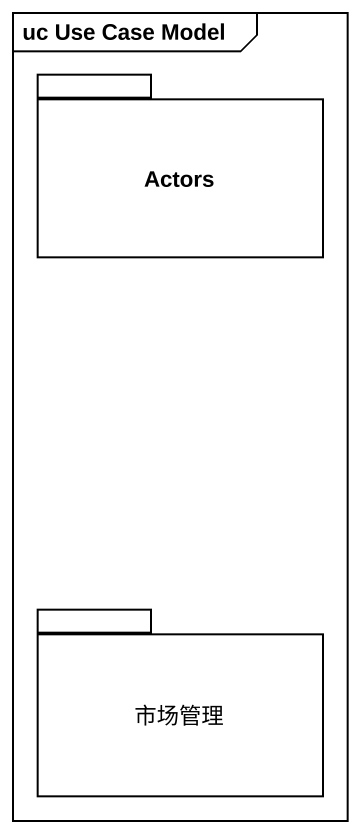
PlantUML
@startuml
mainframe uc Use Case Model
package Actors {
}
package 市场管理 {
}
@enduml
